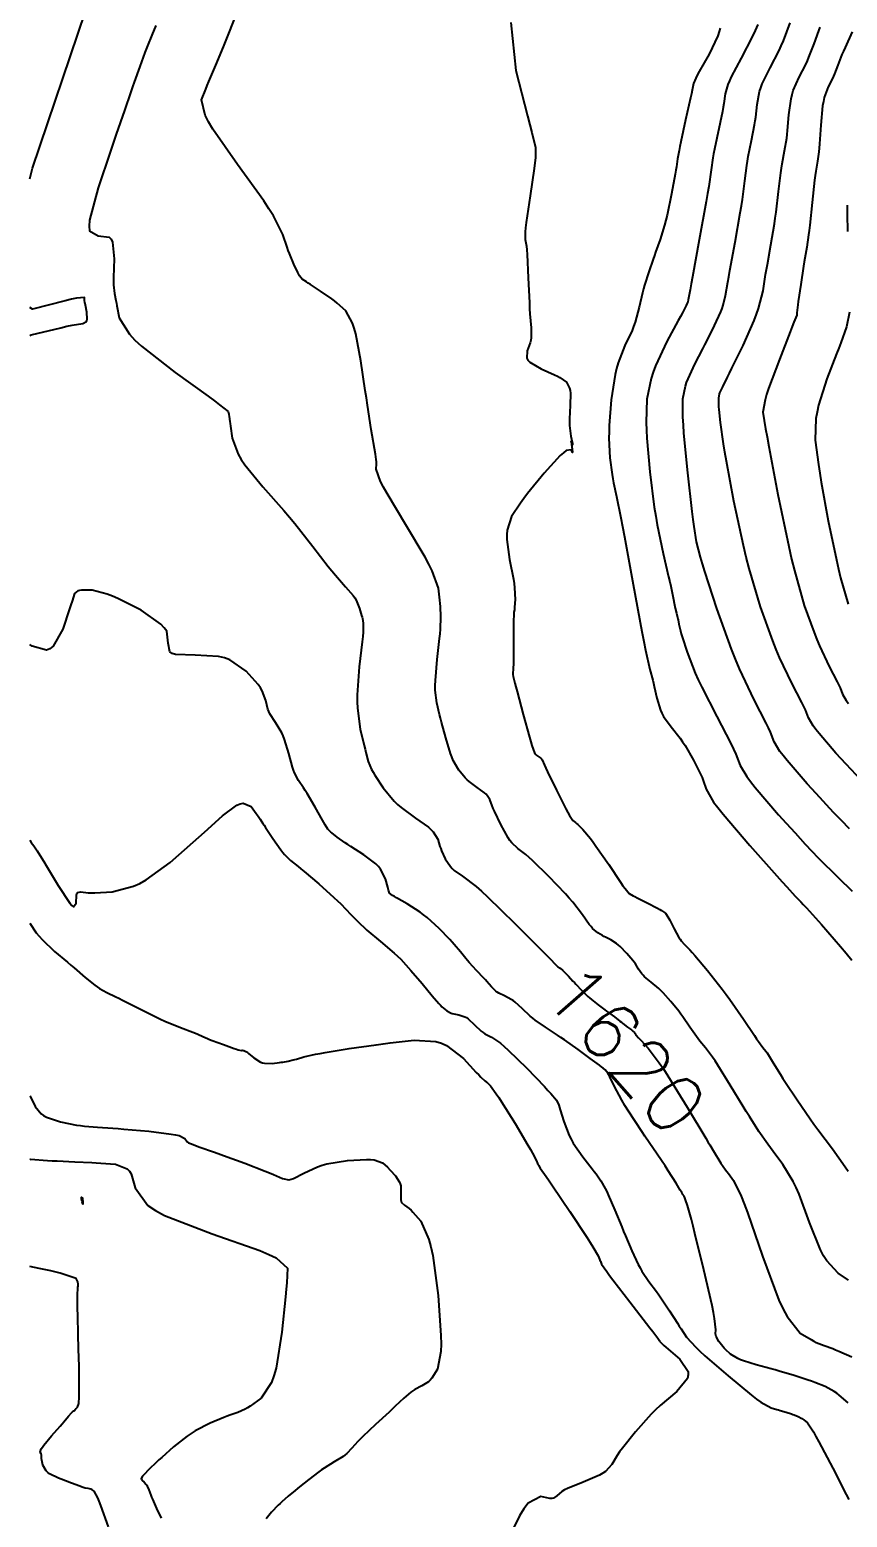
# Model space of a CAD drawing. Header units: metres. Extents: x 837475 to 838479, y 1189012 to 1191015.
# Drawn here: x 837476.5 to 837531.2, y 1189738.6 to 1189838.2 of the extents above; entities that cross this region are included whole.
import ezdxf

# ---------------------------------------------------------------- set-up
doc = ezdxf.new("R2010")
doc.units = ezdxf.units.M
doc.header["$LTSCALE"] = 0.3
doc.layers.add('COTAS 10', color=1, linetype='Continuous')
doc.layers.add('COTAS INT', color=252, linetype='Continuous')
doc.styles.get("Standard").update_dxf_attribs({"font": 'simplex.shx'})

msp = doc.modelspace()

# ---------------------------------------------------------------- linework, layer by layer
at = {"layer": 'COTAS 10'}
for points in [[(837484.954, 1189838.437), (837484.685, 1189837.798), (837484.392, 1189837.085), (837484.305, 1189836.863), (837484.216, 1189836.63), (837483.873, 1189835.701), (837483.496, 1189834.642), (837483.386, 1189834.328), (837483.274, 1189834.004), (837482.846, 1189832.755), (837482.306, 1189831.163), (837482.123, 1189830.622), (837481.925, 1189830.038), (837481.089, 1189827.567), (837480.522, 1189825.401), (837480.494, 1189825.009), (837480.522, 1189824.706), (837481.087, 1189824.365), (837481.819, 1189824.278), (837481.952, 1189824.136), (837482.054, 1189823.944), (837482.171, 1189822.822), (837482.122, 1189821.581), (837482.12, 1189821.313), (837482.123, 1189821.078), (837482.176, 1189820.503), (837482.279, 1189820.034), (837482.313, 1189819.866), (837482.35, 1189819.683), (837482.507, 1189818.883), (837483.185, 1189817.77), (837483.551, 1189817.389), (837483.994, 1189816.977), (837486.236, 1189815.224), (837488.452, 1189813.63), (837488.878, 1189813.318), (837489.223, 1189813.061), (837489.791, 1189812.598), (837489.825, 1189812.486), (837489.833, 1189812.451), (837489.841, 1189812.413), (837489.864, 1189812.259), (837489.906, 1189811.938), (837489.926, 1189811.794), (837489.949, 1189811.627), (837490.062, 1189810.824), (837490.459, 1189809.741), (837490.662, 1189809.396), (837490.904, 1189809.032), (837492.115, 1189807.555), (837493.523, 1189805.969), (837493.89, 1189805.536), (837494.247, 1189805.106), (837495.454, 1189803.574), (837496.487, 1189802.238), (837496.734, 1189801.931), (837496.964, 1189801.651), (837497.655, 1189800.869), (837498.153, 1189800.281), (837498.261, 1189800.124), (837498.356, 1189799.969), (837498.592, 1189799.431), (837498.722, 1189798.961), (837498.75, 1189798.848), (837498.775, 1189798.744), (837498.837, 1189798.433), (837498.82, 1189797.829), (837498.795, 1189797.54), (837498.761, 1189797.198), (837498.567, 1189795.521), (837498.425, 1189793.649), (837498.424, 1189793.184), (837498.44, 1189792.742), (837498.634, 1189791.339), (837498.901, 1189790.246), (837498.961, 1189790.001), (837499.016, 1189789.779), (837499.168, 1189789.185), (837499.391, 1189788.651), (837499.491, 1189788.468), (837499.607, 1189788.269), (837500.165, 1189787.422), (837500.903, 1189786.535), (837501.132, 1189786.31), (837501.373, 1189786.094), (837502.336, 1189785.392), (837503.192, 1189784.783), (837503.366, 1189784.626), (837503.512, 1189784.475), (837503.814, 1189783.974), (837503.966, 1189783.489), (837504.019, 1189783.349), (837504.076, 1189783.205), (837504.32, 1189782.663), (837504.663, 1189782.145), (837504.782, 1189782.016), (837504.912, 1189781.894), (837505.47, 1189781.505), (837506.389, 1189780.809), (837506.747, 1189780.493), (837507.15, 1189780.124), (837508.976, 1189778.347), (837509.366, 1189777.955), (837510.689, 1189776.625), (837511.019, 1189776.291), (837511.287, 1189776.019), (837511.737, 1189775.55), (837511.804, 1189775.478), (837511.831, 1189775.455), (837511.861, 1189775.432), (837512, 1189775.341), (837512.185, 1189775.202), (837512.244, 1189775.149), (837512.307, 1189775.09), (837512.563, 1189774.823), (837512.867, 1189774.49), (837512.961, 1189774.389), (837513.058, 1189774.285), (837513.443, 1189773.875), (837513.864, 1189773.461), (837513.983, 1189773.353), (837514.105, 1189773.248), (837514.555, 1189772.895), (837515.001, 1189772.568), (837515.119, 1189772.48), (837515.235, 1189772.393), (837515.636, 1189772.086), (837516.007, 1189771.799), (837516.104, 1189771.725), (837516.199, 1189771.653), (837516.521, 1189771.411), (837516.777, 1189771.215), (837516.831, 1189771.172), (837516.877, 1189771.134), (837516.979, 1189771.038), (837517.03, 1189770.974), (837517.044, 1189770.955), (837517.057, 1189770.937), (837517.104, 1189770.869), (837517.253, 1189770.692), (837517.331, 1189770.605), (837517.425, 1189770.501), (837517.896, 1189769.989), (837518.646, 1189769.005), (837518.916, 1189768.605), (837519.213, 1189768.149), (837520.509, 1189766.038), (837521.752, 1189763.962), (837521.916, 1189763.691), (837522.015, 1189763.527), (837522.243, 1189763.153), (837522.773, 1189762.309), (837523.084, 1189761.859), (837523.174, 1189761.733), (837523.265, 1189761.607), (837523.61, 1189761.149), (837524.124, 1189760.09), (837524.323, 1189759.585), (837524.546, 1189758.989), (837525.556, 1189756.07), (837526.653, 1189753.141), (837526.93, 1189752.538), (837527.197, 1189752.026), (837528.066, 1189750.926), (837528.797, 1189750.487), (837528.977, 1189750.391), (837529.147, 1189750.305), (837529.678, 1189750.09), (837530.247, 1189749.889), (837530.44, 1189749.812), (837530.649, 1189749.727), (837531.533, 1189749.345)], [(837531.373, 1189784.677), (837530.83, 1189785.226), (837530.304, 1189785.769), (837529.135, 1189787.033), (837528.539, 1189787.677), (837527.193, 1189789.248), (837526.931, 1189789.577), (837526.716, 1189789.861), (837526.339, 1189790.507), (837526.093, 1189791.149), (837525.962, 1189791.43), (837525.802, 1189791.757), (837524.995, 1189793.311), (837524.011, 1189795.373), (837523.74, 1189796.02), (837523.469, 1189796.7), (837522.496, 1189799.429), (837521.696, 1189801.902), (837521.535, 1189802.42), (837521.399, 1189802.865), (837521.127, 1189803.873), (837520.977, 1189804.91), (837520.918, 1189805.374), (837520.853, 1189805.915), (837520.556, 1189808.506), (837520.295, 1189811.147), (837520.253, 1189811.719), (837520.223, 1189812.222), (837520.221, 1189813.463), (837520.394, 1189814.299), (837520.474, 1189814.546), (837520.568, 1189814.8), (837521.023, 1189815.774), (837521.558, 1189816.791), (837521.702, 1189817.072), (837521.845, 1189817.352), (837522.346, 1189818.362), (837522.758, 1189819.283), (837522.843, 1189819.508), (837522.917, 1189819.719), (837523.082, 1189820.371), (837523.231, 1189821.26), (837523.295, 1189821.621), (837523.368, 1189822.031), (837523.716, 1189823.927), (837524.067, 1189825.909), (837524.143, 1189826.374), (837524.209, 1189826.803), (837524.372, 1189828.049), (837524.502, 1189829.076), (837524.548, 1189829.367), (837524.598, 1189829.661), (837524.816, 1189830.746), (837525.023, 1189831.788), (837525.066, 1189832.054), (837525.103, 1189832.311), (837525.185, 1189833.16), (837525.346, 1189834.014), (837525.431, 1189834.275), (837525.535, 1189834.545), (837526.06, 1189835.609), (837526.656, 1189836.758), (837526.805, 1189837.082), (837526.947, 1189837.409), (837527.4, 1189838.612)], [(837476.51378, 1189762.55349), (837476.568, 1189762.56), (837477.699, 1189762.484), (837478.018, 1189762.466), (837478.339, 1189762.449), (837479.521, 1189762.398), (837480.668, 1189762.346), (837480.968, 1189762.328), (837481.26, 1189762.308), (837482.25, 1189762.227), (837483.025, 1189761.928), (837483.181, 1189761.772), (837483.311, 1189761.584), (837483.572, 1189760.641), (837484.421, 1189759.47), (837484.922, 1189759.138), (837485.539, 1189758.804), (837488.729, 1189757.569), (837491.901, 1189756.455), (837492.507, 1189756.196), (837492.994, 1189755.958), (837493.767, 1189755.278), (837493.711, 1189754.29), (837493.675, 1189753.859), (837493.63, 1189753.359), (837493.394, 1189750.981), (837493, 1189748.585), (837492.856, 1189748.073), (837492.696, 1189747.627), (837491.993, 1189746.565), (837491.267, 1189746.034), (837491.093, 1189745.923), (837490.931, 1189745.827), (837490.442, 1189745.612), (837489.908, 1189745.434), (837489.717, 1189745.361), (837489.507, 1189745.278), (837488.594, 1189744.896), (837487.588, 1189744.381), (837487.32, 1189744.215), (837487.056, 1189744.039), (837486.141, 1189743.319), (837485.349, 1189742.608), (837485.163, 1189742.439), (837484.991, 1189742.28), (837484.489, 1189741.805), (837484.161, 1189741.47), (837484.098, 1189741.4), (837484.048, 1189741.34), (837483.968, 1189741.206), (837483.998, 1189741.125), (837484.017, 1189741.099), (837484.04, 1189741.071), (837484.162, 1189740.956), (837484.303, 1189740.8), (837484.338, 1189740.746), (837484.371, 1189740.687), (837484.477, 1189740.439), (837484.613, 1189740.076), (837484.665, 1189739.946), (837484.723, 1189739.802), (837484.985, 1189739.178), (837485.304, 1189738.537)]]:
    msp.add_lwpolyline(points, dxfattribs=at)
at = {"layer": 'COTAS INT'}
for points in [[(837476.51378, 1189828.17431), (837476.699, 1189828.882), (837480.247, 1189839.371)], [(837531.312, 1189754.463), (837530.607, 1189754.941), (837529.845, 1189755.762), (837529.638, 1189756.104), (837529.432, 1189756.496), (837528.705, 1189758.326), (837527.996, 1189760.231), (837527.802, 1189760.67), (837527.609, 1189761.072), (837526.921, 1189762.203), (837526.261, 1189763.082), (837526.085, 1189763.323), (837525.913, 1189763.564), (837525.316, 1189764.427), (837524.671, 1189765.424), (837524.467, 1189765.749), (837524.253, 1189766.095), (837523.392, 1189767.521), (837522.572, 1189768.855), (837522.385, 1189769.143), (837522.214, 1189769.397), (837521.739, 1189770.019), (837521.357, 1189770.47), (837521.245, 1189770.616), (837521.129, 1189770.771), (837520.689, 1189771.407), (837520.215, 1189772.091), (837520.079, 1189772.277), (837519.941, 1189772.461), (837519.425, 1189773.112), (837518.899, 1189773.701), (837518.755, 1189773.845), (837518.612, 1189773.982), (837518.101, 1189774.411), (837517.664, 1189774.775), (837517.567, 1189774.871), (837517.481, 1189774.965), (837517.257, 1189775.287), (837517.041, 1189775.637), (837516.96, 1189775.748), (837516.87, 1189775.866), (837516.466, 1189776.342), (837516.02, 1189776.794), (837515.903, 1189776.896), (837515.788, 1189776.989), (837515.396, 1189777.239), (837515.036, 1189777.425), (837514.941, 1189777.476), (837514.848, 1189777.527), (837514.529, 1189777.712), (837514.185, 1189778.008), (837514.076, 1189778.13), (837513.961, 1189778.269), (837513.497, 1189778.914), (837512.847, 1189779.769), (837512.615, 1189780.041), (837512.36, 1189780.328), (837511.25, 1189781.491), (837510.166, 1189782.545), (837509.927, 1189782.764), (837509.715, 1189782.952), (837509.169, 1189783.365), (837508.77, 1189783.735), (837508.65, 1189783.895), (837508.526, 1189784.08), (837508.044, 1189784.959), (837507.621, 1189785.85), (837507.534, 1189786.043), (837507.461, 1189786.212), (837507.305, 1189786.63), (837507.133, 1189786.916), (837507.049, 1189787.002), (837506.95, 1189787.091), (837506.462, 1189787.438), (837505.914, 1189787.839), (837505.777, 1189787.962), (837505.646, 1189788.09), (837505.225, 1189788.596), (837504.86, 1189789.256), (837504.764, 1189789.482), (837504.67, 1189789.726), (837504.349, 1189790.761), (837504.07, 1189791.824), (837504.002, 1189792.085), (837503.939, 1189792.333), (837503.746, 1189793.107), (837503.653, 1189793.965), (837503.652, 1189794.266), (837503.662, 1189794.593), (837503.788, 1189796.004), (837503.945, 1189797.409), (837503.975, 1189797.733), (837503.999, 1189798.029), (837504.035, 1189798.865), (837504.006, 1189799.556), (837503.989, 1189799.76), (837503.967, 1189799.97), (837503.857, 1189800.776), (837503.441, 1189801.942), (837503.226, 1189802.378), (837502.969, 1189802.863), (837501.682, 1189805.028), (837500.425, 1189807.109), (837500.187, 1189807.543), (837499.996, 1189807.914), (837499.701, 1189808.74), (837499.711, 1189809.096), (837499.711, 1189809.236), (837499.703, 1189809.387), (837499.644, 1189809.749), (837499.372, 1189811.408), (837499.117, 1189813.024), (837499.043, 1189813.513), (837498.967, 1189814.021), (837498.679, 1189816.006), (837498.341, 1189817.798), (837498.233, 1189818.183), (837498.12, 1189818.521), (837497.658, 1189819.344), (837497.096, 1189819.857), (837496.918, 1189820), (837496.732, 1189820.143), (837495.979, 1189820.663), (837495.296, 1189821.103), (837495.152, 1189821.197), (837495.029, 1189821.277), (837494.751, 1189821.464), (837494.574, 1189821.682), (837494.514, 1189821.782), (837494.45, 1189821.898), (837494.181, 1189822.463), (837493.888, 1189823.178), (837493.809, 1189823.389), (837493.73, 1189823.607), (837493.455, 1189824.442), (837492.825, 1189825.691), (837492.524, 1189826.17), (837492.168, 1189826.707), (837490.425, 1189829.126), (837488.776, 1189831.49), (837488.48, 1189831.992), (837488.253, 1189832.428), (837488.014, 1189833.454), (837488.29, 1189834.174), (837488.388, 1189834.417), (837488.496, 1189834.68), (837488.964, 1189835.788), (837489.479, 1189837.01), (837489.616, 1189837.344), (837489.751, 1189837.677), (837490.22, 1189838.865)], [(837508.714, 1189838.632), (837509.036, 1189835.416), (837509.832, 1189832.396), (837509.99, 1189831.79), (837510.121, 1189831.283), (837510.37, 1189830.283), (837510.358, 1189829.573), (837510.325, 1189829.249), (837510.28, 1189828.869), (837510.008, 1189827.036), (837509.74, 1189825.255), (837509.697, 1189824.907), (837509.666, 1189824.623), (837509.668, 1189824.122), (837509.754, 1189823.674), (837509.777, 1189823.423), (837509.799, 1189823.117), (837509.875, 1189821.552), (837509.947, 1189819.867), (837509.968, 1189819.485), (837509.988, 1189819.14), (837510.061, 1189818.201), (837510.065, 1189817.539), (837510.041, 1189817.369), (837510.007, 1189817.204), (837509.795, 1189816.657), (837509.77, 1189816.163), (837509.853, 1189816.032), (837509.976, 1189815.904), (837510.748, 1189815.461), (837511.632, 1189815.065), (837511.825, 1189814.966), (837511.996, 1189814.872), (837512.428, 1189814.571), (837512.64, 1189814.167), (837512.672, 1189814.008), (837512.693, 1189813.828), (837512.674, 1189813.008), (837512.626, 1189812.112), (837512.629, 1189811.884), (837512.639, 1189811.664), (837512.733, 1189810.945), (837512.828, 1189810.47), (837512.839, 1189810.405), (837512.843, 1189810.369), (837512.801, 1189810.477), (837512.748, 1189810.62), (837512.746, 1189810.606), (837512.748, 1189810.568), (837512.8, 1189810.238), (837512.844, 1189809.912), (837512.842, 1189809.878), (837512.834, 1189809.867), (837512.751, 1189810.03), (837512.401, 1189809.988), (837512.223, 1189809.848), (837512.01, 1189809.653), (837510.95, 1189808.485), (837509.83, 1189807.107), (837509.579, 1189806.779), (837509.354, 1189806.474), (837508.756, 1189805.567), (837508.474, 1189804.668), (837508.448, 1189804.369), (837508.446, 1189804.048), (837508.625, 1189802.708), (837508.882, 1189801.393), (837508.928, 1189801.088), (837508.962, 1189800.809), (837508.995, 1189800.013), (837508.96, 1189799.502), (837508.951, 1189799.402), (837508.943, 1189799.32), (837508.917, 1189799.172), (837508.901, 1189798.882), (837508.898, 1189798.709), (837508.897, 1189798.497), (837508.897, 1189797.397), (837508.896, 1189796.254), (837508.893, 1189796.014), (837508.889, 1189795.807), (837508.865, 1189795.337), (837508.845, 1189795.112), (837508.844, 1189795.059), (837508.844, 1189795.011), (837508.859, 1189794.874), (837508.978, 1189794.419), (837509.043, 1189794.17), (837509.123, 1189793.869), (837509.529, 1189792.337), (837509.949, 1189790.8), (837510.037, 1189790.495), (837510.113, 1189790.243), (837510.285, 1189789.769), (837510.389, 1189789.645), (837510.421, 1189789.613), (837510.454, 1189789.583), (837510.589, 1189789.485), (837510.709, 1189789.4), (837510.733, 1189789.378), (837510.753, 1189789.357), (837510.795, 1189789.287), (837510.955, 1189788.936), (837511.05, 1189788.737), (837511.166, 1189788.495), (837511.768, 1189787.255), (837512.39, 1189786.016), (837512.518, 1189785.774), (837512.628, 1189785.575), (837512.868, 1189785.224), (837513.04, 1189785.094), (837513.107, 1189785.035), (837513.182, 1189784.966), (837513.524, 1189784.634), (837514.031, 1189784.031), (837514.21, 1189783.791), (837514.407, 1189783.52), (837515.257, 1189782.278), (837516.053, 1189781.099), (837516.215, 1189780.869), (837516.351, 1189780.679), (837516.634, 1189780.338), (837516.891, 1189780.201), (837517.011, 1189780.139), (837517.152, 1189780.067), (837517.84, 1189779.723), (837518.53, 1189779.366), (837518.672, 1189779.285), (837518.793, 1189779.213), (837519.055, 1189779.022), (837519.222, 1189778.778), (837519.283, 1189778.673), (837519.35, 1189778.552), (837519.649, 1189777.979), (837519.961, 1189777.404), (837520.038, 1189777.282), (837520.11, 1189777.176), (837520.334, 1189776.926), (837520.688, 1189776.57), (837520.843, 1189776.398), (837521.022, 1189776.193), (837521.871, 1189775.185), (837522.852, 1189773.948), (837523.115, 1189773.598), (837523.373, 1189773.245), (837524.273, 1189771.945), (837525.005, 1189770.85), (837525.158, 1189770.627), (837525.289, 1189770.439), (837525.583, 1189770.048), (837525.781, 1189769.788), (837525.853, 1189769.682), (837525.931, 1189769.561), (837526.275, 1189769.003), (837526.755, 1189768.228), (837526.92, 1189767.971), (837527.098, 1189767.695), (837527.86, 1189766.546), (837528.742, 1189765.269), (837528.997, 1189764.913), (837529.257, 1189764.556), (837530.233, 1189763.258), (837531.094, 1189762.053), (837531.281, 1189761.756)], [(837525.232, 1189838.509), (837525.054, 1189838.098), (837524.867, 1189837.69), (837524.117, 1189836.245), (837523.463, 1189835.013), (837523.336, 1189834.74), (837523.232, 1189834.495), (837523.054, 1189833.855), (837522.972, 1189833.211), (837522.928, 1189832.964), (837522.876, 1189832.687), (837522.34, 1189830.152), (837522.282, 1189829.852), (837522.233, 1189829.576), (837522.118, 1189828.78), (837521.956, 1189827.671), (837521.876, 1189827.198), (837521.782, 1189826.653), (837521.316, 1189824.084), (837520.86, 1189821.62), (837520.771, 1189821.141), (837520.699, 1189820.749), (837520.576, 1189820.069), (837520.545, 1189819.947), (837520.532, 1189819.908), (837520.516, 1189819.866), (837520.439, 1189819.694), (837520.187, 1189819.209), (837520.06, 1189818.971), (837519.909, 1189818.686), (837519.159, 1189817.282), (837518.4, 1189815.656), (837518.243, 1189815.233), (837518.109, 1189814.82), (837517.821, 1189813.425), (837517.765, 1189811.876), (837517.778, 1189811.365), (837517.804, 1189810.82), (837518, 1189808.557), (837518.308, 1189806.203), (837518.403, 1189805.6), (837518.504, 1189805.017), (837518.904, 1189803.09), (837519.268, 1189801.549), (837519.346, 1189801.21), (837519.413, 1189800.91), (837519.572, 1189800.142), (837519.664, 1189799.667), (837519.689, 1189799.551), (837519.713, 1189799.442), (837519.799, 1189799.101), (837519.873, 1189798.81), (837519.891, 1189798.731), (837519.906, 1189798.653), (837519.951, 1189798.379), (837520.058, 1189797.926), (837520.113, 1189797.735), (837520.178, 1189797.516), (837520.506, 1189796.491), (837521.052, 1189795.096), (837521.255, 1189794.644), (837521.481, 1189794.164), (837522.486, 1189792.192), (837523.428, 1189790.378), (837523.614, 1189789.997), (837523.768, 1189789.669), (837524.055, 1189788.919), (837524.495, 1189788.166), (837524.745, 1189787.834), (837525.051, 1189787.449), (837526.622, 1189785.617), (837527.126, 1189785.063), (837527.727, 1189784.4), (837528.41, 1189783.645), (837528.853, 1189783.173), (837529.274, 1189782.733), (837530.605, 1189781.41), (837531.557, 1189780.494)], [(837522.717, 1189838.263), (837522.66, 1189838.026), (837522.571, 1189837.757), (837521.972, 1189836.526), (837521.315, 1189835.35), (837521.189, 1189835.116), (837521.088, 1189834.921), (837520.923, 1189834.551), (837520.84, 1189834.112), (837520.79, 1189833.874), (837520.728, 1189833.587), (837520.407, 1189832.131), (837520.082, 1189830.644), (837520.017, 1189830.337), (837519.964, 1189830.075), (837519.864, 1189829.51), (837519.785, 1189828.988), (837519.745, 1189828.754), (837519.698, 1189828.48), (837519.459, 1189827.169), (837519.166, 1189825.748), (837519.084, 1189825.405), (837519.001, 1189825.084), (837518.7, 1189824.108), (837518.398, 1189823.27), (837518.316, 1189823.036), (837518.233, 1189822.802), (837517.94, 1189821.95), (837517.665, 1189821.065), (837517.595, 1189820.81), (837517.527, 1189820.55), (837517.3, 1189819.577), (837517.026, 1189818.576), (837516.928, 1189818.299), (837516.82, 1189818.022), (837516.348, 1189817.024), (837515.881, 1189815.859), (837515.775, 1189815.477), (837515.68, 1189815.07), (837515.421, 1189813.387), (837515.292, 1189811.668), (837515.279, 1189811.238), (837515.276, 1189810.828), (837515.344, 1189809.514), (837515.49, 1189808.396), (837515.535, 1189808.109), (837515.583, 1189807.832), (837515.773, 1189806.917), (837516.07, 1189805.497), (837516.185, 1189804.903), (837516.315, 1189804.221), (837516.9, 1189801.032), (837517.484, 1189797.872), (837517.612, 1189797.209), (837517.726, 1189796.638), (837518.018, 1189795.341), (837518.207, 1189794.62), (837518.257, 1189794.412), (837518.305, 1189794.201), (837518.47, 1189793.409), (837518.715, 1189792.619), (837518.814, 1189792.409), (837518.927, 1189792.203), (837519.446, 1189791.492), (837520.045, 1189790.734), (837520.208, 1189790.498), (837520.369, 1189790.252), (837520.941, 1189789.27), (837521.41, 1189788.332), (837521.507, 1189788.113), (837521.59, 1189787.912), (837521.77, 1189787.332), (837522.273, 1189786.47), (837522.56, 1189786.091), (837522.91, 1189785.651), (837524.706, 1189783.556), (837526.516, 1189781.522), (837526.876, 1189781.12), (837527.174, 1189780.789), (837527.739, 1189780.177), (837528.106, 1189779.792), (837528.28, 1189779.603), (837528.486, 1189779.378), (837529.489, 1189778.272), (837530.767, 1189776.804), (837531.146, 1189776.352), (837531.536, 1189775.88)], [(837532.162, 1189787.926), (837531.146, 1189789.005), (837530.455, 1189789.738), (837529.335, 1189791.046), (837529.116, 1189791.32), (837528.937, 1189791.557), (837528.624, 1189792.094), (837528.419, 1189792.629), (837528.309, 1189792.863), (837528.176, 1189793.135), (837527.504, 1189794.43), (837526.685, 1189796.147), (837526.459, 1189796.686), (837526.234, 1189797.252), (837525.423, 1189799.525), (837524.658, 1189802.102), (837524.461, 1189802.86), (837524.27, 1189803.637), (837523.635, 1189806.604), (837523.136, 1189809.291), (837523.031, 1189809.892), (837522.94, 1189810.431), (837522.733, 1189811.86), (837522.646, 1189812.734), (837522.632, 1189812.924), (837522.622, 1189813.09), (837522.622, 1189813.501), (837522.679, 1189813.778), (837522.706, 1189813.86), (837522.737, 1189813.944), (837522.887, 1189814.266), (837523.207, 1189814.895), (837523.344, 1189815.173), (837523.503, 1189815.495), (837524.254, 1189817.03), (837525, 1189818.701), (837525.155, 1189819.108), (837525.289, 1189819.49), (837525.587, 1189820.672), (837525.762, 1189821.771), (837525.818, 1189822.101), (837525.877, 1189822.442), (837526.116, 1189823.769), (837526.352, 1189825.166), (837526.409, 1189825.551), (837526.463, 1189825.935), (837526.625, 1189827.318), (837526.771, 1189828.577), (837526.813, 1189828.883), (837526.856, 1189829.17), (837527.021, 1189830.054), (837527.17, 1189830.888), (837527.204, 1189831.144), (837527.234, 1189831.411), (837527.317, 1189832.465), (837527.459, 1189833.533), (837527.527, 1189833.81), (837527.608, 1189834.077), (837528.003, 1189834.973), (837528.446, 1189835.825), (837528.556, 1189836.066), (837528.662, 1189836.309), (837528.998, 1189837.201), (837529.318, 1189838.088), (837529.413, 1189838.327)], [(837531.561, 1189838.015), (837531.073, 1189836.974), (837530.963, 1189836.725), (837530.864, 1189836.492), (837530.596, 1189835.791), (837530.376, 1189835.208), (837530.308, 1189835.05), (837530.235, 1189834.893), (837529.947, 1189834.336), (837529.681, 1189833.609), (837529.623, 1189833.345), (837529.573, 1189833.053), (837529.448, 1189831.769), (837529.365, 1189830.511), (837529.341, 1189830.234), (837529.317, 1189829.989), (837529.225, 1189829.362), (837529.115, 1189828.679), (837529.078, 1189828.398), (837529.04, 1189828.077), (837528.879, 1189826.588), (837528.716, 1189825.067), (837528.676, 1189824.727), (837528.637, 1189824.422), (837528.516, 1189823.612), (837528.388, 1189822.872), (837528.346, 1189822.612), (837528.301, 1189822.327), (837528.111, 1189821.097), (837527.944, 1189819.964), (837527.912, 1189819.74), (837527.887, 1189819.555), (837527.85, 1189819.213), (837527.852, 1189819.136), (837527.852, 1189819.118), (837527.851, 1189819.102), (837527.843, 1189819.058), (837527.657, 1189818.582), (837527.544, 1189818.293), (837527.405, 1189817.936), (837526.678, 1189816.08), (837525.961, 1189814.143), (837525.828, 1189813.735), (837525.723, 1189813.382), (837525.58, 1189812.571), (837525.758, 1189811.453), (837525.856, 1189810.906), (837525.975, 1189810.258), (837526.58, 1189807.06), (837527.302, 1189803.566), (837527.496, 1189802.731), (837527.686, 1189801.953), (837528.35, 1189799.62), (837528.998, 1189797.804), (837529.178, 1189797.351), (837529.359, 1189796.921), (837530.014, 1189795.548), (837530.551, 1189794.514), (837530.657, 1189794.296), (837530.744, 1189794.109), (837530.908, 1189793.682), (837531.159, 1189793.252), (837531.302, 1189793.063)], [(837531.224, 1189826.408), (837531.216, 1189826.117), (837531.214, 1189825.817), (837531.241, 1189824.66)], [(837476.51378, 1189817.69286), (837476.599, 1189817.727), (837478.594, 1189818.213), (837479.002, 1189818.306), (837479.347, 1189818.38), (837480.072, 1189818.5), (837480.305, 1189818.617), (837480.34, 1189818.69), (837480.361, 1189818.78), (837480.333, 1189819.253), (837480.241, 1189819.731), (837480.222, 1189819.825), (837480.207, 1189819.902), (837480.18, 1189820.041), (837480.175, 1189820.089), (837480.175, 1189820.131), (837480.179, 1189820.233), (837479.649, 1189820.188), (837479.312, 1189820.117), (837478.893, 1189820.021), (837476.694, 1189819.462), (837476.51378, 1189819.57078)], [(837531.378, 1189819.251), (837531.164, 1189818.271), (837530.789, 1189817.211), (837530.654, 1189816.848), (837530.506, 1189816.455), (837529.861, 1189814.784), (837529.297, 1189813.02), (837529.2, 1189812.569), (837529.128, 1189812.133), (837529.085, 1189810.691), (837529.293, 1189809.049), (837529.38, 1189808.486), (837529.481, 1189807.876), (837529.952, 1189805.286), (837530.493, 1189802.67), (837530.637, 1189802.045), (837530.78, 1189801.462), (837531.277, 1189799.716)], [(837531.29, 1189746.265), (837530.684, 1189746.777), (837530.516, 1189746.899), (837530.347, 1189747.011), (837529.736, 1189747.343), (837529.046, 1189747.624), (837528.829, 1189747.704), (837528.599, 1189747.785), (837527.674, 1189748.085), (837526.675, 1189748.382), (837526.4, 1189748.461), (837526.124, 1189748.538), (837525.134, 1189748.804), (837524.268, 1189749.069), (837524.072, 1189749.145), (837523.895, 1189749.224), (837523.411, 1189749.519), (837523.073, 1189749.834), (837522.987, 1189749.926), (837522.905, 1189750.019), (837522.638, 1189750.369), (837522.457, 1189750.706), (837522.429, 1189750.791), (837522.411, 1189750.873), (837522.424, 1189751.137), (837522.348, 1189751.9), (837522.273, 1189752.296), (837522.174, 1189752.772), (837521.623, 1189755.16), (837521.027, 1189757.59), (837520.901, 1189758.093), (837520.79, 1189758.523), (837520.53, 1189759.461), (837520.402, 1189759.837), (837520.375, 1189759.912), (837520.351, 1189759.975), (837520.298, 1189760.095), (837520.27, 1189760.133), (837520.262, 1189760.143), (837520.255, 1189760.153), (837520.229, 1189760.191), (837520.143, 1189760.332), (837520.097, 1189760.407), (837520.042, 1189760.499), (837519.766, 1189760.963), (837519.241, 1189761.791), (837519.029, 1189762.113), (837518.789, 1189762.475), (837517.682, 1189764.115), (837517.486, 1189764.413), (837516.577, 1189765.786), (837516.339, 1189766.168), (837516.129, 1189766.515), (837515.615, 1189767.475), (837515.328, 1189768.085), (837515.262, 1189768.21), (837515.201, 1189768.317), (837515.029, 1189768.545), (837514.887, 1189768.656), (837514.846, 1189768.689), (837514.804, 1189768.722), (837514.643, 1189768.847), (837514.322, 1189769.086), (837514.178, 1189769.192), (837514.011, 1189769.314), (837513.209, 1189769.898), (837512.294, 1189770.549), (837512.055, 1189770.714), (837511.823, 1189770.873), (837511.771, 1189770.908), (837511.039, 1189771.392), (837510.345, 1189771.875), (837510.171, 1189772.01), (837510.004, 1189772.146), (837509.466, 1189772.644), (837508.988, 1189773.08), (837508.86, 1189773.177), (837508.733, 1189773.263), (837508.291, 1189773.489), (837507.895, 1189773.678), (837507.798, 1189773.74), (837507.706, 1189773.808), (837507.418, 1189774.09), (837507.11, 1189774.45), (837507.005, 1189774.567), (837506.892, 1189774.691), (837506.412, 1189775.202), (837505.921, 1189775.733), (837505.801, 1189775.87), (837505.687, 1189776.003), (837505.333, 1189776.446), (837504.926, 1189776.937), (837504.78, 1189777.099), (837504.619, 1189777.273), (837503.916, 1189777.998), (837503.102, 1189778.738), (837502.87, 1189778.921), (837502.637, 1189779.095), (837501.771, 1189779.645), (837501.054, 1189780.053), (837500.914, 1189780.137), (837500.799, 1189780.21), (837500.596, 1189780.367), (837500.531, 1189780.56), (837500.504, 1189780.654), (837500.472, 1189780.766), (837500.323, 1189781.318), (837499.993, 1189781.972), (837499.846, 1189782.149), (837499.677, 1189782.323), (837498.866, 1189782.937), (837498.005, 1189783.483), (837497.804, 1189783.615), (837497.619, 1189783.738), (837497.085, 1189784.116), (837496.727, 1189784.396), (837496.653, 1189784.458), (837496.59, 1189784.513), (837496.452, 1189784.658), (837496.282, 1189784.943), (837496.198, 1189785.088), (837496.099, 1189785.261), (837495.61, 1189786.12), (837495.079, 1189787.031), (837494.954, 1189787.236), (837494.839, 1189787.421), (837494.5, 1189787.919), (837494.231, 1189788.416), (837494.16, 1189788.6), (837494.09, 1189788.804), (837493.849, 1189789.71), (837493.572, 1189790.659), (837493.48, 1189790.891), (837493.38, 1189791.109), (837492.963, 1189791.784), (837492.581, 1189792.367), (837492.504, 1189792.527), (837492.439, 1189792.687), (837492.306, 1189793.258), (837492.075, 1189793.905), (837491.948, 1189794.112), (837491.793, 1189794.332), (837491.007, 1189795.228), (837489.896, 1189795.986), (837489.537, 1189796.119), (837489.156, 1189796.218), (837487.592, 1189796.3), (837486.275, 1189796.34), (837486.049, 1189796.413), (837485.883, 1189796.513), (837485.787, 1189797.097), (837485.687, 1189797.897), (837485.52, 1189798.133), (837485.293, 1189798.374), (837483.967, 1189799.299), (837482.417, 1189800.091), (837482.048, 1189800.249), (837481.704, 1189800.381), (837480.682, 1189800.637), (837479.983, 1189800.655), (837479.844, 1189800.636), (837479.728, 1189800.608), (837479.506, 1189800.421), (837479.345, 1189799.903), (837479.267, 1189799.666), (837479.175, 1189799.388), (837478.725, 1189798.046), (837478.078, 1189796.891), (837477.863, 1189796.732), (837477.632, 1189796.642), (837476.665, 1189796.897), (837476.51378, 1189797.00451)], [(837476.51378, 1189783.90828), (837476.606, 1189783.766), (837476.78, 1189783.527), (837476.824, 1189783.465), (837476.867, 1189783.404), (837477.01, 1189783.198), (837477.306, 1189782.724), (837477.446, 1189782.494), (837477.612, 1189782.221), (837478.419, 1189780.877), (837479.193, 1189779.71), (837479.337, 1189779.547), (837479.451, 1189779.455), (837479.611, 1189779.701), (837479.636, 1189780.244), (837479.665, 1189780.339), (837479.704, 1189780.41), (837479.924, 1189780.464), (837480.42, 1189780.401), (837480.633, 1189780.399), (837480.879, 1189780.402), (837482.039, 1189780.468), (837483.467, 1189780.834), (837483.881, 1189781.026), (837484.304, 1189781.259), (837485.901, 1189782.428), (837487.444, 1189783.775), (837487.833, 1189784.119), (837488.205, 1189784.45), (837489.412, 1189785.542), (837490.374, 1189786.252), (837490.592, 1189786.341), (837490.789, 1189786.385), (837491.326, 1189786.159), (837491.663, 1189785.709), (837491.734, 1189785.611), (837491.794, 1189785.526), (837491.933, 1189785.316), (837492.107, 1189785.038), (837492.191, 1189784.909), (837492.289, 1189784.758), (837492.772, 1189784.025), (837493.31, 1189783.266), (837493.442, 1189783.099), (837493.568, 1189782.949), (837493.966, 1189782.563), (837494.47, 1189782.16), (837494.662, 1189782), (837494.878, 1189781.819), (837495.849, 1189780.989), (837496.862, 1189780.088), (837497.103, 1189779.862), (837497.328, 1189779.646), (837498.002, 1189778.949), (837498.651, 1189778.287), (837498.86, 1189778.093), (837499.082, 1189777.895), (837499.99, 1189777.138), (837500.905, 1189776.363), (837501.132, 1189776.152), (837501.347, 1189775.943), (837502.027, 1189775.203), (837502.765, 1189774.313), (837503.434, 1189773.505), (837503.887, 1189772.986), (837503.997, 1189772.871), (837504.1, 1189772.768), (837504.415, 1189772.501), (837504.705, 1189772.346), (837504.793, 1189772.313), (837504.883, 1189772.285), (837505.237, 1189772.223), (837505.626, 1189772.102), (837505.738, 1189772.037), (837505.853, 1189771.958), (837506.288, 1189771.558), (837506.732, 1189771.134), (837506.854, 1189771.04), (837506.974, 1189770.956), (837507.404, 1189770.734), (837508.026, 1189770.319), (837508.268, 1189770.113), (837508.541, 1189769.867), (837509.779, 1189768.649), (837510.957, 1189767.422), (837511.192, 1189767.172), (837511.387, 1189766.96), (837511.763, 1189766.514), (837511.911, 1189766.176), (837511.962, 1189766.032), (837512.018, 1189765.865), (837512.258, 1189765.081), (837512.615, 1189764.155), (837512.745, 1189763.9), (837512.889, 1189763.646), (837513.52, 1189762.73), (837514.145, 1189761.926), (837514.285, 1189761.742), (837514.41, 1189761.575), (837514.741, 1189761.111), (837515.027, 1189760.596), (837515.123, 1189760.397), (837515.226, 1189760.173), (837515.662, 1189759.161), (837516.132, 1189758.027), (837516.257, 1189757.727), (837516.38, 1189757.433), (837516.806, 1189756.422), (837517.233, 1189755.518), (837517.356, 1189755.292), (837517.482, 1189755.076), (837517.953, 1189754.386), (837518.459, 1189753.705), (837518.606, 1189753.497), (837518.756, 1189753.279), (837519.322, 1189752.418), (837519.854, 1189751.589), (837519.982, 1189751.391), (837520.103, 1189751.207), (837520.468, 1189750.655), (837521.085, 1189749.975), (837521.363, 1189749.71), (837521.687, 1189749.411), (837523.248, 1189748.055), (837524.823, 1189746.769), (837525.157, 1189746.515), (837525.447, 1189746.306), (837526.125, 1189745.917), (837526.516, 1189745.812), (837526.624, 1189745.782), (837526.733, 1189745.751), (837527.126, 1189745.634), (837527.491, 1189745.515), (837527.581, 1189745.483), (837527.667, 1189745.452), (837527.938, 1189745.341), (837528.179, 1189745.21), (837528.246, 1189745.166), (837528.312, 1189745.118), (837528.551, 1189744.916), (837528.957, 1189744.313), (837529.128, 1189744.013), (837529.326, 1189743.654), (837530.253, 1189741.876), (837531.144, 1189740.132), (837531.318, 1189739.795)], [(837476.51378, 1189778.35106), (837476.954, 1189777.719), (837477.148, 1189777.486), (837477.353, 1189777.258), (837478.178, 1189776.474), (837479.034, 1189775.75), (837479.258, 1189775.559), (837479.476, 1189775.373), (837480.217, 1189774.735), (837480.869, 1189774.208), (837481.031, 1189774.091), (837481.186, 1189773.987), (837481.677, 1189773.716), (837482.268, 1189773.44), (837482.485, 1189773.333), (837482.725, 1189773.213), (837483.784, 1189772.668), (837484.951, 1189772.087), (837485.259, 1189771.944), (837485.561, 1189771.809), (837486.596, 1189771.388), (837487.43, 1189771.07), (837487.604, 1189771), (837487.754, 1189770.938), (837488.094, 1189770.782), (837488.415, 1189770.635), (837488.553, 1189770.579), (837488.713, 1189770.517), (837489.469, 1189770.236), (837490.199, 1189769.978), (837490.342, 1189769.93), (837490.46, 1189769.893), (837490.671, 1189769.842), (837490.725, 1189769.851), (837490.744, 1189769.851), (837490.764, 1189769.849), (837490.85, 1189769.835), (837491.01, 1189769.746), (837491.076, 1189769.697), (837491.153, 1189769.639), (837491.511, 1189769.342), (837491.955, 1189769.062), (837492.086, 1189769.015), (837492.22, 1189768.981), (837492.733, 1189768.964), (837493.223, 1189769.031), (837493.343, 1189769.049), (837493.455, 1189769.066), (837493.801, 1189769.129), (837494.144, 1189769.208), (837494.254, 1189769.237), (837494.371, 1189769.268), (837494.846, 1189769.405), (837495.628, 1189769.586), (837495.938, 1189769.644), (837496.288, 1189769.707), (837497.891, 1189769.965), (837499.694, 1189770.225), (837500.171, 1189770.288), (837500.639, 1189770.348), (837502.247, 1189770.533), (837503.693, 1189770.442), (837504.059, 1189770.327), (837504.409, 1189770.173), (837505.549, 1189769.293), (837506.399, 1189768.377), (837506.567, 1189768.2), (837506.705, 1189768.057), (837506.964, 1189767.815), (837507.063, 1189767.748), (837507.102, 1189767.716), (837507.145, 1189767.676), (837507.343, 1189767.482), (837507.735, 1189766.949), (837507.901, 1189766.697), (837508.092, 1189766.4), (837508.991, 1189764.946), (837509.855, 1189763.501), (837510.025, 1189763.208), (837510.164, 1189762.962), (837510.418, 1189762.464), (837510.492, 1189762.27), (837510.52, 1189762.216), (837510.55, 1189762.163), (837510.682, 1189761.971), (837511.076, 1189761.409), (837511.271, 1189761.123), (837511.503, 1189760.779), (837512.651, 1189759.066), (837513.789, 1189757.343), (837514.015, 1189756.994), (837514.201, 1189756.7), (837514.553, 1189756.1), (837514.648, 1189755.87), (837514.674, 1189755.809), (837514.699, 1189755.749), (837514.785, 1189755.544), (837515.124, 1189755.038), (837515.308, 1189754.788), (837515.532, 1189754.491), (837516.664, 1189753.026), (837517.797, 1189751.571), (837518.021, 1189751.281), (837518.206, 1189751.041), (837518.549, 1189750.581), (837518.63, 1189750.454), (837518.65, 1189750.424), (837518.668, 1189750.396), (837518.724, 1189750.312), (837518.951, 1189750.096), (837519.078, 1189749.984), (837519.232, 1189749.85), (837520.017, 1189749.181), (837520.572, 1189748.355), (837520.581, 1189748.123), (837520.527, 1189747.888), (837519.809, 1189747.028), (837518.7, 1189746.082), (837518.399, 1189745.793), (837518.101, 1189745.494), (837517.047, 1189744.316), (837516.174, 1189743.22), (837515.99, 1189742.971), (837515.831, 1189742.745), (837515.464, 1189742.129), (837515.047, 1189741.668), (837514.857, 1189741.541), (837514.634, 1189741.413), (837513.56, 1189740.953), (837512.506, 1189740.533), (837512.295, 1189740.43), (837512.12, 1189740.333), (837511.782, 1189740.034), (837511.555, 1189739.869), (837511.449, 1189739.857), (837511.324, 1189739.86), (837510.72, 1189739.99), (837509.868, 1189739.537), (837509.587, 1189739.172), (837509.286, 1189738.702), (837508.038, 1189736.139)], [(837476.51378, 1189766.81625), (837476.539, 1189766.776), (837476.885, 1189766.094), (837477.269, 1189765.597), (837477.439, 1189765.48), (837477.636, 1189765.373), (837478.576, 1189765.061), (837479.635, 1189764.852), (837479.907, 1189764.809), (837480.171, 1189764.774), (837481.047, 1189764.7), (837482.071, 1189764.641), (837482.427, 1189764.614), (837482.815, 1189764.583), (837484.479, 1189764.432), (837485.985, 1189764.246), (837486.274, 1189764.193), (837486.508, 1189764.14), (837486.887, 1189763.941), (837487.051, 1189763.729), (837487.148, 1189763.668), (837487.268, 1189763.605), (837487.888, 1189763.369), (837488.819, 1189763.056), (837489.134, 1189762.945), (837489.475, 1189762.823), (837490.914, 1189762.295), (837492.273, 1189761.773), (837492.563, 1189761.656), (837492.816, 1189761.55), (837493.42, 1189761.265), (837493.861, 1189761.194), (837494.011, 1189761.224), (837494.173, 1189761.274), (837494.859, 1189761.631), (837495.772, 1189762.061), (837496.077, 1189762.158), (837496.404, 1189762.244), (837497.772, 1189762.474), (837499.054, 1189762.552), (837499.327, 1189762.543), (837499.564, 1189762.52), (837500.123, 1189762.325), (837500.455, 1189762.021), (837500.643, 1189761.833), (837500.991, 1189761.459), (837501.262, 1189761.038), (837501.308, 1189760.912), (837501.341, 1189760.783), (837501.356, 1189760.286), (837501.352, 1189759.845), (837501.373, 1189759.752), (837501.403, 1189759.671), (837501.593, 1189759.484), (837501.915, 1189759.256), (837502.028, 1189759.149), (837502.151, 1189759.023), (837502.683, 1189758.411), (837503.227, 1189757.2), (837503.358, 1189756.697), (837503.481, 1189756.121), (837503.851, 1189753.434), (837504.035, 1189750.756), (837504.039, 1189750.185), (837504.023, 1189749.688), (837503.799, 1189748.51), (837503.422, 1189747.915), (837503.311, 1189747.786), (837503.196, 1189747.672), (837502.754, 1189747.388), (837502.287, 1189747.151), (837502.157, 1189747.067), (837502.026, 1189746.974), (837501.549, 1189746.572), (837500.966, 1189746.026), (837500.769, 1189745.843), (837500.556, 1189745.645), (837499.657, 1189744.817), (837498.804, 1189744.012), (837498.62, 1189743.83), (837498.459, 1189743.666), (837498.063, 1189743.219), (837497.733, 1189742.877), (837497.612, 1189742.779), (837497.479, 1189742.678), (837496.892, 1189742.304), (837496.223, 1189741.89), (837496.039, 1189741.766), (837495.854, 1189741.637), (837495.19, 1189741.136), (837494.575, 1189740.642), (837494.422, 1189740.519), (837494.276, 1189740.401), (837493.809, 1189740.02), (837493.383, 1189739.644), (837493.263, 1189739.528), (837493.142, 1189739.408), (837492.695, 1189738.934), (837492.341, 1189738.501)], [(837480.01, 1189760.023), (837480.034, 1189759.975), (837480.038, 1189759.945), (837480.042, 1189759.908), (837480.059, 1189759.716), (837480.065, 1189759.572), (837480.062, 1189759.565), (837480.056, 1189759.572), (837480.018, 1189759.719), (837479.979, 1189759.912), (837479.972, 1189759.949), (837479.967, 1189759.979), (837479.966, 1189760.025), (837479.977, 1189760.025), (837479.98, 1189760.024), (837479.995, 1189760.024), (837480.01, 1189760.023)], [(837481.778, 1189737.958), (837481.271, 1189739.385), (837481.161, 1189739.667), (837481.066, 1189739.901), (837480.832, 1189740.341), (837480.681, 1189740.441), (837480.637, 1189740.462), (837480.593, 1189740.479), (837480.425, 1189740.515), (837480.221, 1189740.553), (837480.155, 1189740.571), (837480.083, 1189740.593), (837479.788, 1189740.702), (837479.383, 1189740.861), (837479.243, 1189740.914), (837479.091, 1189740.972), (837478.441, 1189741.216), (837477.836, 1189741.515), (837477.713, 1189741.607), (837477.608, 1189741.704), (837477.389, 1189742.086), (837477.316, 1189742.431), (837477.304, 1189742.503), (837477.295, 1189742.565), (837477.291, 1189742.707), (837477.29, 1189742.79), (837477.284, 1189742.816), (837477.274, 1189742.843), (837477.216, 1189742.948), (837477.286, 1189743.186), (837477.357, 1189743.295), (837477.45, 1189743.424), (837477.974, 1189744.048), (837478.557, 1189744.705), (837478.687, 1189744.854), (837478.805, 1189744.989), (837479.117, 1189745.36), (837479.309, 1189745.587), (837479.349, 1189745.631), (837479.385, 1189745.667), (837479.47, 1189745.73), (837479.514, 1189745.744), (837479.524, 1189745.75), (837479.533, 1189745.756), (837479.559, 1189745.784), (837479.576, 1189745.814), (837479.582, 1189745.828), (837479.589, 1189745.85), (837479.611, 1189745.881), (837479.623, 1189745.893), (837479.638, 1189745.906), (837479.715, 1189745.969), (837479.79, 1189746.222), (837479.804, 1189746.356), (837479.815, 1189746.517), (837479.831, 1189747.328), (837479.818, 1189748.453), (837479.812, 1189748.812), (837479.803, 1189749.191), (837479.761, 1189750.733), (837479.723, 1189752.179), (837479.717, 1189752.497), (837479.714, 1189752.781), (837479.719, 1189753.509), (837479.736, 1189753.921), (837479.74, 1189754.005), (837479.743, 1189754.076), (837479.752, 1189754.224), (837479.737, 1189754.318), (837479.725, 1189754.354), (837479.71, 1189754.396), (837479.629, 1189754.583), (837478.559, 1189754.94), (837477.921, 1189755.088), (837477.134, 1189755.258), (837476.51378, 1189755.37821)]]:
    msp.add_lwpolyline(points, dxfattribs=at)

# ---------------------------------------------------------------- texts
at = {"layer": 'COTAS 10', "insert": (837510.677, 1189773.589), "char_height": 3.799998, "attachment_point": 7, "rotation": 311.3457542}
msp.add_mtext('1620', dxfattribs=at)

doc.saveas('drawing.dxf')
